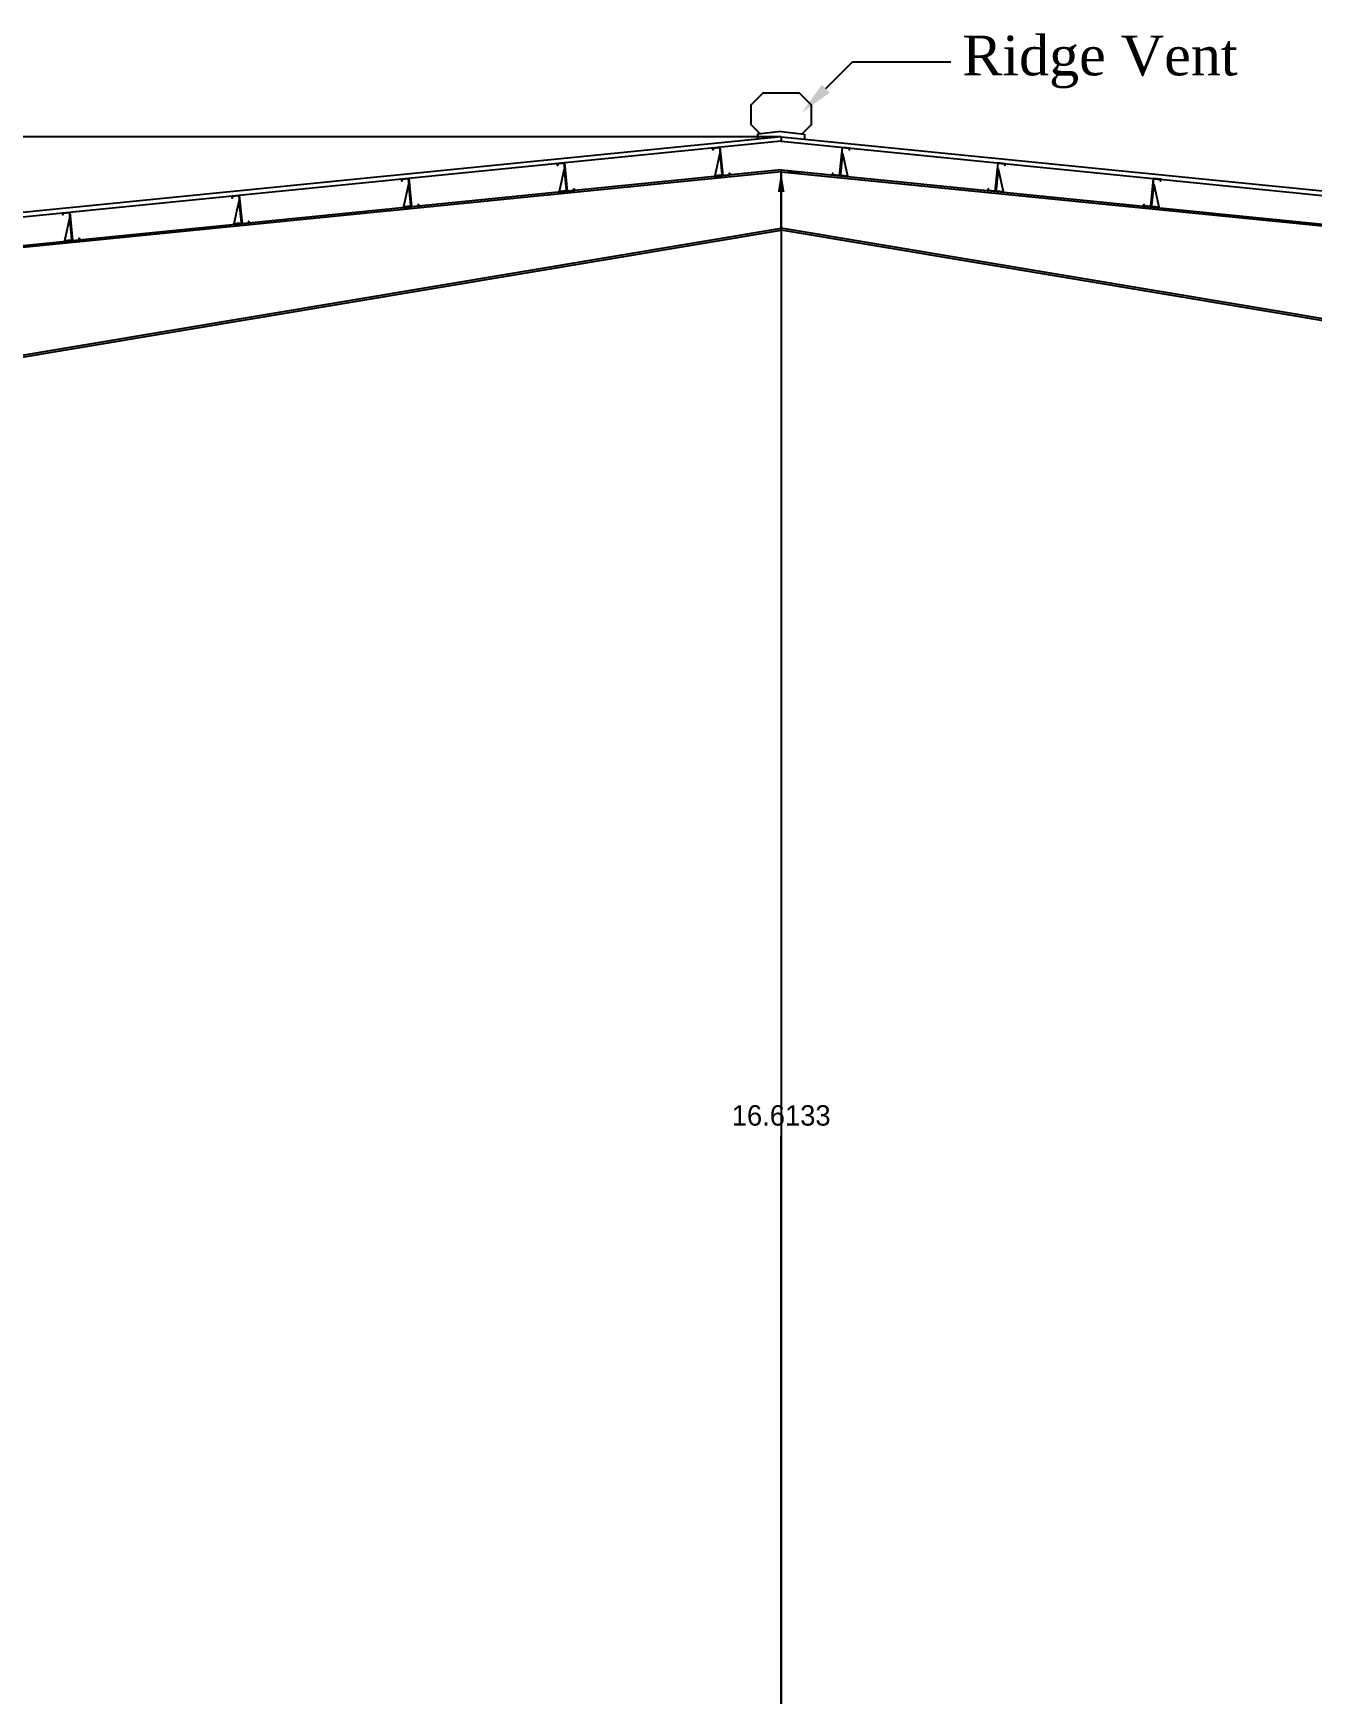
# Model space of a CAD drawing. Header units: metres. Extents: x 1422408 to 2565053, y 3723 to 80428.
# Drawn here: x 2267683.01 to 2267694.27, y 4223.86 to 4238.47 of the extents above; entities that cross this region are included whole.
import ezdxf

# ---------------------------------------------------------------- set-up
doc = ezdxf.new("R2010")
doc.units = ezdxf.units.M
doc.header["$LTSCALE"] = 3.5
doc.header["$MEASUREMENT"] = 0
doc.linetypes.add('DOT2', pattern=[0.125, 0, -0.125])
doc.linetypes.add('PHANTOM2', pattern=[1.25, 0.625, -0.125, 0.125, -0.125, 0.125, -0.125])
doc.layers.get('0').update_dxf_attribs({"linetype": 'CONTINUOUS'})
doc.layers.get('DEFPOINTS').update_dxf_attribs({"linetype": 'CONTINUOUS'})
doc.layers.add('BLK_1_FLR_0_AC_ROOM_1', color=117, linetype='CONTINUOUS')
doc.styles.add('ANAND', font='times.ttf')
doc.styles.add('style1jaya', font='times.ttf')
doc.dimstyles.new('STANDARD$0', dxfattribs={"dimtxt": 0.25, "dimasz": 0.1, "dimexe": 2, "dimexo": 2, "dimgap": 0, "dimtad": 0, "dimzin": 0, "dimdsep": 46, "dimtxsty": 'ANAND', "dimcen": 0.0625, "dimdle": 2.5, "dimse1": 1, "dimse2": 1, "dimclrd": 2, "dimclre": 9, "dimadec": 0, "dimazin": 0, "dimtfac": 1, "dimtix": 1, "dimtofl": 0, "dimtmove": 2, "dimatfit": 3, "dimldrblk": 'OBLIQUE', "dimfxl": 0, "dimtolj": 1, "dimtzin": 0, "dimarcsym": 0})

# ---------------------------------------------------------------- blocks, each defined once
blk = doc.blocks.new('RV')
at = {"color": 150, "ltscale": 100}
for p, q in [((16481.95, 4105.76), (16468.37, 4104.2)), ((16481.95, 4105.76), (16495.53, 4104.2)), ((16468.37, 4104.2), (16468.37, 4101.47)), ((16495.53, 4104.2), (16495.53, 4101.47))]:
    blk.add_line(p, q, dxfattribs=at)
blk.add_lwpolyline([(16493.95, 4104.38), (16499.48, 4109.92), (16499.48, 4121), (16492.48, 4128), (16471.42, 4128), (16464.42, 4121), (16464.42, 4109.92), (16469.95, 4104.38)], dxfattribs=at)
blk = doc.blocks.new('A$C77F846F6')
at = {"color": 150, "ltscale": 100}
blk.add_blockref('RV', (-16464.42, -4101.47), dxfattribs=at)
blk = doc.blocks.new('*D557')
at = {"layer": 'BLK_1_FLR_0_AC_ROOM_1', "color": 0, "linetype": 'DOT2', "lineweight": -2, "ltscale": 400}
for p, q in [((2267689.656, 4237.253), (2267689.774, 4237.253)), ((2267689.656, 4220.64), (2267689.774, 4220.64))]:
    blk.add_line(p, q, dxfattribs=at)
at = {"layer": 'BLK_1_FLR_0_AC_ROOM_1', "color": 0, "linetype": 'PHANTOM2', "lineweight": -2, "ltscale": 400}
for p, q in [((2267689.594, 4237.073), (2267689.594, 4229.126)), ((2267689.594, 4220.82), (2267689.594, 4228.766))]:
    blk.add_line(p, q, dxfattribs=at)
at = {"layer": 'BLK_1_FLR_0_AC_ROOM_1', "color": 0, "ltscale": 400}
for points in [[(2267689.564, 4237.073), (2267689.624, 4237.073), (2267689.594, 4237.253)], [(2267689.564, 4220.82), (2267689.624, 4220.82), (2267689.594, 4220.64)]]:
    blk.add_solid(points, dxfattribs=at)
at = {"layer": 'DEFPOINTS', "color": 0, "ltscale": 400}
for p in [(2267689.594, 4237.253), (2267689.594, 4220.64), (2267689.594, 4220.64)]:
    blk.add_point(p, dxfattribs=at)
at = {"layer": 'BLK_1_FLR_0_AC_ROOM_1', "color": 0, "ltscale": 400, "insert": (2267689.594, 4228.946), "char_height": 0.18, "attachment_point": 5}
blk.add_mtext('\\A1;16.6133', dxfattribs=at)

msp = doc.modelspace()

# ---------------------------------------------------------------- linework, layer by layer
at = {"linetype": 'ByBlock', "lineweight": -2}
msp.add_line((2267690.22324, 4238.21999), (2267691.08897, 4238.21999), dxfattribs=at)
at = {"ltscale": 0.5}
for p, q in [((2267689.59375, 4237.56076), (2267675.57041, 4236.15842)), ((2267689.59375, 4237.56076), (2267689.59375, 4237.52056)), ((2267689.59375, 4237.56076), (2267703.61708, 4236.15842)), ((2267689.59375, 4237.56076), (2267689.59375, 4237.52056)), ((2267689.59375, 4237.52056), (2267675.57439, 4236.11862)), ((2267689.59375, 4237.52056), (2267703.6131, 4236.11862))]:
    msp.add_line(p, q, dxfattribs=at)
for p, q in [((2267689.05304, 4237.41616), (2267689.00881, 4237.21684)), ((2267690.13445, 4237.41616), (2267690.17868, 4237.21684)), ((2267689.59375, 4237.26889), (2267675.80606, 4235.89012)), ((2267689.59375, 4237.25281), (2267675.80765, 4235.8742)), ((2267687.68328, 4237.27902), (2267687.63904, 4237.0797)), ((2267689.59376, 4236.73821), (2267689.59355, 4237.26891)), ((2267689.59374, 4236.73821), (2267689.59394, 4237.26891)), ((2267689.59375, 4237.26889), (2267703.38143, 4235.89012)), ((2267689.59375, 4237.25281), (2267703.37984, 4235.8742)), ((2267691.50422, 4237.27902), (2267691.54845, 4237.0797)), ((2267686.31351, 4237.14188), (2267686.26927, 4236.94256)), ((2267692.87398, 4237.14188), (2267692.91822, 4236.94256)), ((2267684.82095, 4236.99263), (2267684.77672, 4236.7933)), ((2267683.32839, 4236.84337), (2267683.28416, 4236.64405)), ((2267677.1745, 4234.67952), (2267689.59375, 4236.75439)), ((2267677.1745, 4234.66331), (2267689.59375, 4236.73821)), ((2267702.013, 4234.67952), (2267689.59375, 4236.75439)), ((2267702.013, 4234.66331), (2267689.59375, 4236.73821))]:
    msp.add_line(p, q)
at = {"linetype": 'ByBlock', "lineweight": -2, "elevation": 0}
msp.add_lwpolyline([(2267689.98729, 4237.98404), (2267690.22324, 4238.21999)], dxfattribs=at)
at = {"color": 1, "ltscale": 0.05, "elevation": 0}
msp.add_lwpolyline([(2267689.59375, 4237.56076), (2267673.24151, 4237.56076)], dxfattribs=at)
at = {"linetype": 'Continuous', "elevation": 0}
for points in [[(2267689.14112, 4237.24012), (2267689.1428, 4237.2242), (2267689.0791, 4237.21775), (2267689.05402, 4237.46525), (2267688.99348, 4237.45927), (2267688.995, 4237.44492), (2267688.99338, 4237.44475), (2267688.99171, 4237.46058), (2267689.05541, 4237.46704), (2267689.08049, 4237.21954), (2267689.14101, 4237.22559), (2267689.1395, 4237.23994)], [(2267690.04637, 4237.24012), (2267690.04469, 4237.2242), (2267690.10839, 4237.21775), (2267690.13347, 4237.46525), (2267690.19401, 4237.45927), (2267690.1925, 4237.44492), (2267690.19412, 4237.44475), (2267690.19578, 4237.46058), (2267690.13208, 4237.46704), (2267690.107, 4237.21954), (2267690.04648, 4237.22559), (2267690.04799, 4237.23994)], [(2267687.77135, 4237.10298), (2267687.77303, 4237.08706), (2267687.70934, 4237.08061), (2267687.68425, 4237.32811), (2267687.62371, 4237.32213), (2267687.62523, 4237.30778), (2267687.62361, 4237.30761), (2267687.62195, 4237.32344), (2267687.68564, 4237.3299), (2267687.71073, 4237.0824), (2267687.77125, 4237.08845), (2267687.76973, 4237.1028)], [(2267691.41614, 4237.10298), (2267691.41446, 4237.08706), (2267691.47816, 4237.08061), (2267691.50324, 4237.32811), (2267691.56378, 4237.32213), (2267691.56226, 4237.30778), (2267691.56389, 4237.30761), (2267691.56555, 4237.32344), (2267691.50185, 4237.3299), (2267691.47677, 4237.0824), (2267691.41625, 4237.08845), (2267691.41776, 4237.1028)], [(2267686.40159, 4236.96584), (2267686.40326, 4236.94992), (2267686.33957, 4236.94347), (2267686.31448, 4237.19097), (2267686.25395, 4237.185), (2267686.25546, 4237.17064), (2267686.25384, 4237.17047), (2267686.25218, 4237.1863), (2267686.31587, 4237.19276), (2267686.34096, 4236.94526), (2267686.40148, 4236.95131), (2267686.39996, 4236.96567)], [(2267692.78591, 4236.96584), (2267692.78423, 4236.94992), (2267692.84793, 4236.94347), (2267692.87301, 4237.19097), (2267692.93355, 4237.185), (2267692.93203, 4237.17064), (2267692.93365, 4237.17047), (2267692.93532, 4237.1863), (2267692.87162, 4237.19276), (2267692.84654, 4236.94526), (2267692.78601, 4236.95131), (2267692.78753, 4236.96567)], [(2267684.90903, 4236.81658), (2267684.91071, 4236.80067), (2267684.84701, 4236.79421), (2267684.82193, 4237.04172), (2267684.76139, 4237.03574), (2267684.7629, 4237.02139), (2267684.76128, 4237.02122), (2267684.75962, 4237.03705), (2267684.82332, 4237.0435), (2267684.8484, 4236.796), (2267684.90892, 4236.80206), (2267684.90741, 4236.81641)], [(2267683.41647, 4236.66732), (2267683.41815, 4236.65141), (2267683.35445, 4236.64496), (2267683.32937, 4236.89246), (2267683.26883, 4236.88648), (2267683.27035, 4236.87213), (2267683.26873, 4236.87196), (2267683.26706, 4236.88779), (2267683.33076, 4236.89425), (2267683.35584, 4236.64675), (2267683.41636, 4236.6528), (2267683.41485, 4236.66715)]]:
    msp.add_lwpolyline(points, close=True, dxfattribs=at)
at = {"elevation": 0}
for points in [[(2267689.06689, 4237.21652, 0.41421356), (2267689.07776, 4237.23045), (2267689.05926, 4237.41682), (2267689.05304, 4237.41616), (2267689.07156, 4237.22969, -0.41421356), (2267689.06612, 4237.22272), (2267689.00881, 4237.21684), (2267689.00945, 4237.21069)], [(2267690.1206, 4237.21652, -0.41421356), (2267690.10973, 4237.23045), (2267690.12823, 4237.41682), (2267690.13445, 4237.41616), (2267690.11593, 4237.22969, 0.41421356), (2267690.12137, 4237.22272), (2267690.17868, 4237.21684), (2267690.17804, 4237.21069)], [(2267687.69712, 4237.07938, 0.41421356), (2267687.708, 4237.09331), (2267687.68949, 4237.27968), (2267687.68328, 4237.27902), (2267687.70179, 4237.09255, -0.41421356), (2267687.69636, 4237.08558), (2267687.63904, 4237.0797), (2267687.63969, 4237.07355)], [(2267691.49037, 4237.07938, -0.41421356), (2267691.4795, 4237.09331), (2267691.498, 4237.27968), (2267691.50422, 4237.27902), (2267691.4857, 4237.09255, 0.41421356), (2267691.49114, 4237.08558), (2267691.54845, 4237.0797), (2267691.54781, 4237.07355)], [(2267686.32735, 4236.94224, 0.41421356), (2267686.33823, 4236.95617), (2267686.31972, 4237.14254), (2267686.31351, 4237.14188), (2267686.33202, 4236.95541, -0.41421356), (2267686.32659, 4236.94844), (2267686.26927, 4236.94256), (2267686.26992, 4236.93641)], [(2267692.86014, 4236.94224, -0.41421356), (2267692.84927, 4236.95617), (2267692.86777, 4237.14254), (2267692.87398, 4237.14188), (2267692.85547, 4236.95541, 0.41421356), (2267692.8609, 4236.94844), (2267692.91822, 4236.94256), (2267692.91757, 4236.93641)], [(2267684.8348, 4236.79298, 0.41421356), (2267684.84567, 4236.80692), (2267684.82717, 4236.99328), (2267684.82095, 4236.99263), (2267684.83947, 4236.80615, -0.41421356), (2267684.83403, 4236.79918), (2267684.77672, 4236.7933), (2267684.77736, 4236.78715)], [(2267683.34224, 4236.64372, 0.41421356), (2267683.35311, 4236.65766), (2267683.33461, 4236.84403), (2267683.32839, 4236.84337), (2267683.34691, 4236.6569, -0.41421356), (2267683.34147, 4236.64993), (2267683.28416, 4236.64405), (2267683.2848, 4236.6379)]]:
    msp.add_lwpolyline(points, format="xyb", close=True, dxfattribs=at)
msp.add_solid([(2267690.02264, 4237.94868), (2267689.77516, 4237.7719), (2267689.95193, 4238.01939)])
at = {"layer": 'BLK_1_FLR_0_AC_ROOM_1', "color": 3, "ltscale": 400}
msp.add_lwpolyline([(2267689.59356, 4237.24937), (2267689.59394, 4220.63953)], dxfattribs=at)

# ---------------------------------------------------------------- block references
at = {"xscale": 0.015239996187164, "yscale": 0.015239996187164, "zscale": 0.015239996187164}
msp.add_blockref('A$C77F846F6', (2267689.32658, 4237.54012), dxfattribs=at)

# ---------------------------------------------------------------- texts
at = {"insert": (2267691.18897, 4238.45076), "char_height": 0.35, "attachment_point": 1, "style": 'style1jaya'}
msp.add_mtext('Ridge Vent', dxfattribs=at)

# ---------------------------------------------------------------- dimensions: what is measured, and where the dimension line sits
at = {"layer": 'BLK_1_FLR_0_AC_ROOM_1', "color": 3, "ltscale": 400}
dim = msp.add_aligned_dim(p1=(2267689.59393, 4237.25279), p2=(2267689.59375, 4220.63953), distance=0.00019, dimstyle='STANDARD$0', override={"dimtxt": 0.18, "dimasz": 0.18, "dimexe": 0.18, "dimexo": 0.0625, "dimgap": 0.09, "dimtih": 1, "dimtoh": 1, "dimdec": 4, "dimtxsty": 'Standard', "dimcen": 0.09, "dimdle": 0, "dimse1": 0, "dimse2": 0, "dimclrd": 0, "dimclre": 0, "dimtdec": 4, "dimtix": 0, "dimtmove": 0, "dimfxl": 0, "dimarcsym": 2}, dxfattribs=at)
dim.commit()
dim.dimension.update_dxf_attribs({"geometry": '*D557', "text_midpoint": (2267689.59403, 4228.94616)})

doc.saveas('drawing.dxf')
